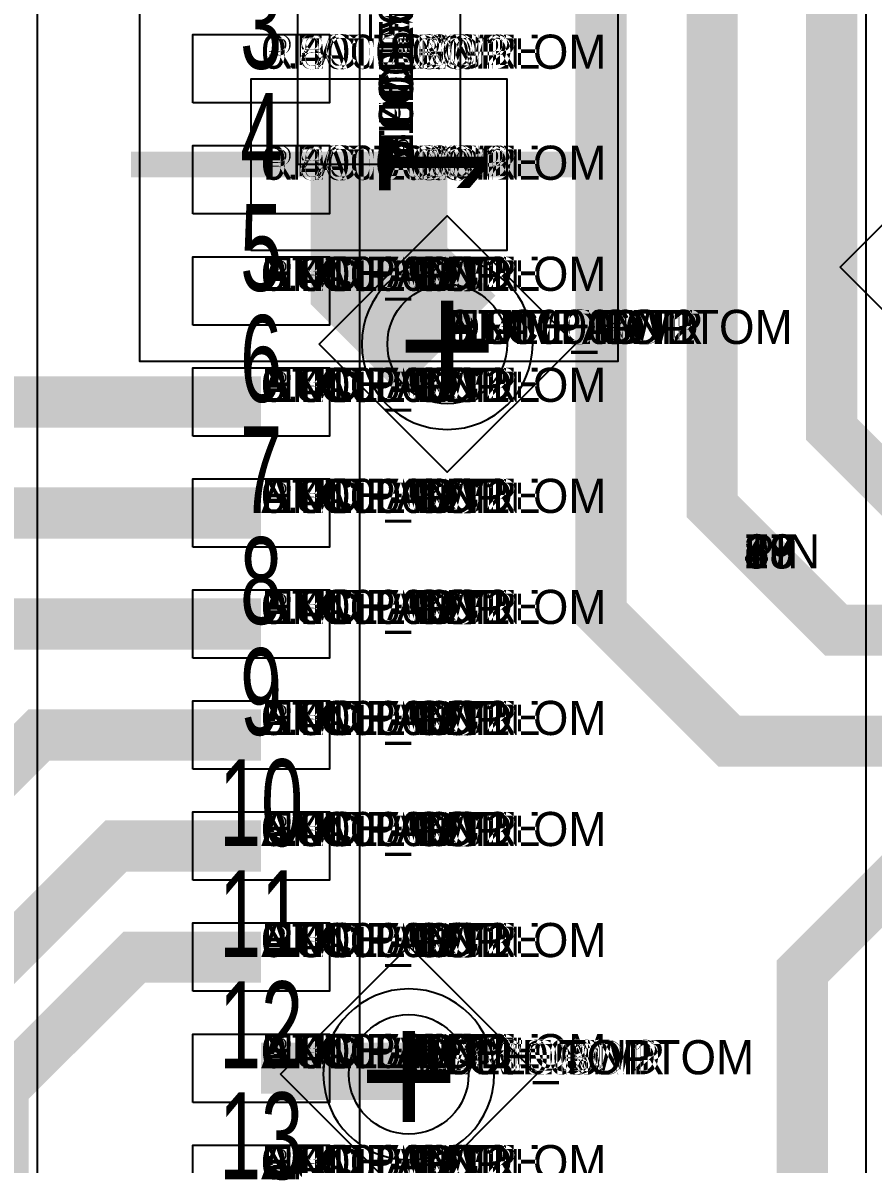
# Model space of a CAD drawing. Extents: x 0 to 323, y 0 to 320.
# Drawn here: x 20.27 to 25.24, y 20.1 to 26.78 of the extents above; entities that cross this region are included whole.
import ezdxf
from ezdxf.enums import TextEntityAlignment as Align

# ---------------------------------------------------------------- set-up
doc = ezdxf.new("R2010")
doc.units = 0
doc.header["$MEASUREMENT"] = 0
doc.layers.get('0').update_dxf_attribs({"linetype": 'CONTINUOUS'})
for name, color, linetype in [('CDN_FIGURES', 7, 'CONTINUOUS'), ('ETCH_BOTTOM', 7, 'CONTINUOUS'), ('ETCH_GND', 3, 'CONTINUOUS'), ('ETCH_INT1', 4, 'CONTINUOUS'), ('ETCH_INT2', 5, 'CONTINUOUS'), ('ETCH_PWR', 6, 'CONTINUOUS'), ('ETCH_TOP', 2, 'CONTINUOUS'), ('MANUFACTURING_NCLEGEND-1-6', 8, 'CONTINUOUS'), ('PACKAGE_GEOMETRY_ASSEMBLY_TOP', 11, 'CONTINUOUS'), ('PACKAGE_GEOMETRY_PIN_NUMBER', 9, 'CONTINUOUS')]:
    doc.layers.add(name, color=color, linetype=linetype)

# ---------------------------------------------------------------- blocks, each defined once
blk = doc.blocks.new('PAD_INFO')
for tag in ['SHAPE_TYPE', 'PAD_HEIGHT', 'PAD_LAYER', 'PAD_TYPE', 'PAD_WIDTH']:
    blk.add_attdef(tag, (0, 0), '', height=0.2)
at = {"flags": 2}
blk.add_attdef('CDN_TYPE', (0, 0), '', height=0.2, dxfattribs=at)
blk = doc.blocks.new('DRILL_INFO')
at = {"flags": 2}
blk.add_attdef('CDN_TYPE', (0, 0), '', height=0.2, dxfattribs=at)
for tag in ['FSHAPE', 'FCHAR', 'DRILL_HEIGHT', 'DIAMETER', 'PLATED', 'DRILL_WIDTH']:
    blk.add_attdef(tag, (0, 0), '', height=0.2)
blk = doc.blocks.new('VIA0700X0300')
at = {"layer": 'ETCH_BOTTOM'}
blk.add_circle((0, 0), 0.35, dxfattribs=at)
at = {"layer": 'ETCH_GND'}
blk.add_circle((0, 0), 0.35, dxfattribs=at)
at = {"layer": 'ETCH_INT1'}
blk.add_circle((0, 0), 0.35, dxfattribs=at)
at = {"layer": 'ETCH_INT2'}
blk.add_circle((0, 0), 0.35, dxfattribs=at)
at = {"layer": 'ETCH_PWR'}
blk.add_circle((0, 0), 0.35, dxfattribs=at)
at = {"layer": 'ETCH_TOP'}
blk.add_circle((0, 0), 0.35, dxfattribs=at)
ref = blk.add_blockref('PAD_INFO', (0, 0))
ref.add_attrib('PAD_LAYER', 'ETCH_TOP', (0, 0), dxfattribs={"height": 0.2})
ref.add_attrib('SHAPE_TYPE', 'NULL', (0, 0), dxfattribs={"height": 0.2})
ref.add_attrib('PAD_TYPE', 'ANTIPAD', (0, 0), dxfattribs={"height": 0.2})
ref.add_attrib('PAD_WIDTH', '0.000000', (0, 0), dxfattribs={"height": 0.2})
ref.add_attrib('PAD_HEIGHT', '0.000000', (0, 0), dxfattribs={"height": 0.2})
ref = blk.add_blockref('PAD_INFO', (0, 0))
ref.add_attrib('PAD_LAYER', 'ETCH_GND', (0, 0), dxfattribs={"height": 0.2})
ref.add_attrib('SHAPE_TYPE', 'NULL', (0, 0), dxfattribs={"height": 0.2})
ref.add_attrib('PAD_TYPE', 'ANTIPAD', (0, 0), dxfattribs={"height": 0.2})
ref.add_attrib('PAD_WIDTH', '0.000000', (0, 0), dxfattribs={"height": 0.2})
ref.add_attrib('PAD_HEIGHT', '0.000000', (0, 0), dxfattribs={"height": 0.2})
ref = blk.add_blockref('PAD_INFO', (0, 0))
ref.add_attrib('PAD_LAYER', 'ETCH_INT1', (0, 0), dxfattribs={"height": 0.2})
ref.add_attrib('SHAPE_TYPE', 'NULL', (0, 0), dxfattribs={"height": 0.2})
ref.add_attrib('PAD_TYPE', 'ANTIPAD', (0, 0), dxfattribs={"height": 0.2})
ref.add_attrib('PAD_WIDTH', '0.000000', (0, 0), dxfattribs={"height": 0.2})
ref.add_attrib('PAD_HEIGHT', '0.000000', (0, 0), dxfattribs={"height": 0.2})
ref = blk.add_blockref('PAD_INFO', (0, 0))
ref.add_attrib('PAD_LAYER', 'ETCH_INT2', (0, 0), dxfattribs={"height": 0.2})
ref.add_attrib('SHAPE_TYPE', 'NULL', (0, 0), dxfattribs={"height": 0.2})
ref.add_attrib('PAD_TYPE', 'ANTIPAD', (0, 0), dxfattribs={"height": 0.2})
ref.add_attrib('PAD_WIDTH', '0.000000', (0, 0), dxfattribs={"height": 0.2})
ref.add_attrib('PAD_HEIGHT', '0.000000', (0, 0), dxfattribs={"height": 0.2})
ref = blk.add_blockref('PAD_INFO', (0, 0))
ref.add_attrib('PAD_LAYER', 'ETCH_PWR', (0, 0), dxfattribs={"height": 0.2})
ref.add_attrib('SHAPE_TYPE', 'NULL', (0, 0), dxfattribs={"height": 0.2})
ref.add_attrib('PAD_TYPE', 'ANTIPAD', (0, 0), dxfattribs={"height": 0.2})
ref.add_attrib('PAD_WIDTH', '0.000000', (0, 0), dxfattribs={"height": 0.2})
ref.add_attrib('PAD_HEIGHT', '0.000000', (0, 0), dxfattribs={"height": 0.2})
ref = blk.add_blockref('PAD_INFO', (0, 0))
ref.add_attrib('PAD_LAYER', 'ETCH_BOTTOM', (0, 0), dxfattribs={"height": 0.2})
ref.add_attrib('SHAPE_TYPE', 'NULL', (0, 0), dxfattribs={"height": 0.2})
ref.add_attrib('PAD_TYPE', 'ANTIPAD', (0, 0), dxfattribs={"height": 0.2})
ref.add_attrib('PAD_WIDTH', '0.000000', (0, 0), dxfattribs={"height": 0.2})
ref.add_attrib('PAD_HEIGHT', '0.000000', (0, 0), dxfattribs={"height": 0.2})
ref = blk.add_blockref('PAD_INFO', (0, 0))
ref.add_attrib('PAD_LAYER', 'ETCH_TOP', (0, 0), dxfattribs={"height": 0.2})
ref.add_attrib('SHAPE_TYPE', 'NULL', (0, 0), dxfattribs={"height": 0.2})
ref.add_attrib('PAD_TYPE', 'THERMAL', (0, 0), dxfattribs={"height": 0.2})
ref.add_attrib('PAD_WIDTH', '0.000000', (0, 0), dxfattribs={"height": 0.2})
ref.add_attrib('PAD_HEIGHT', '0.000000', (0, 0), dxfattribs={"height": 0.2})
ref = blk.add_blockref('PAD_INFO', (0, 0))
ref.add_attrib('PAD_LAYER', 'ETCH_GND', (0, 0), dxfattribs={"height": 0.2})
ref.add_attrib('SHAPE_TYPE', 'NULL', (0, 0), dxfattribs={"height": 0.2})
ref.add_attrib('PAD_TYPE', 'THERMAL', (0, 0), dxfattribs={"height": 0.2})
ref.add_attrib('PAD_WIDTH', '0.000000', (0, 0), dxfattribs={"height": 0.2})
ref.add_attrib('PAD_HEIGHT', '0.000000', (0, 0), dxfattribs={"height": 0.2})
ref = blk.add_blockref('PAD_INFO', (0, 0))
ref.add_attrib('PAD_LAYER', 'ETCH_INT1', (0, 0), dxfattribs={"height": 0.2})
ref.add_attrib('SHAPE_TYPE', 'NULL', (0, 0), dxfattribs={"height": 0.2})
ref.add_attrib('PAD_TYPE', 'THERMAL', (0, 0), dxfattribs={"height": 0.2})
ref.add_attrib('PAD_WIDTH', '0.000000', (0, 0), dxfattribs={"height": 0.2})
ref.add_attrib('PAD_HEIGHT', '0.000000', (0, 0), dxfattribs={"height": 0.2})
ref = blk.add_blockref('PAD_INFO', (0, 0))
ref.add_attrib('PAD_LAYER', 'ETCH_INT2', (0, 0), dxfattribs={"height": 0.2})
ref.add_attrib('SHAPE_TYPE', 'NULL', (0, 0), dxfattribs={"height": 0.2})
ref.add_attrib('PAD_TYPE', 'THERMAL', (0, 0), dxfattribs={"height": 0.2})
ref.add_attrib('PAD_WIDTH', '0.000000', (0, 0), dxfattribs={"height": 0.2})
ref.add_attrib('PAD_HEIGHT', '0.000000', (0, 0), dxfattribs={"height": 0.2})
ref = blk.add_blockref('PAD_INFO', (0, 0))
ref.add_attrib('PAD_LAYER', 'ETCH_PWR', (0, 0), dxfattribs={"height": 0.2})
ref.add_attrib('SHAPE_TYPE', 'NULL', (0, 0), dxfattribs={"height": 0.2})
ref.add_attrib('PAD_TYPE', 'THERMAL', (0, 0), dxfattribs={"height": 0.2})
ref.add_attrib('PAD_WIDTH', '0.000000', (0, 0), dxfattribs={"height": 0.2})
ref.add_attrib('PAD_HEIGHT', '0.000000', (0, 0), dxfattribs={"height": 0.2})
ref = blk.add_blockref('PAD_INFO', (0, 0))
ref.add_attrib('PAD_LAYER', 'ETCH_BOTTOM', (0, 0), dxfattribs={"height": 0.2})
ref.add_attrib('SHAPE_TYPE', 'NULL', (0, 0), dxfattribs={"height": 0.2})
ref.add_attrib('PAD_TYPE', 'THERMAL', (0, 0), dxfattribs={"height": 0.2})
ref.add_attrib('PAD_WIDTH', '0.000000', (0, 0), dxfattribs={"height": 0.2})
ref.add_attrib('PAD_HEIGHT', '0.000000', (0, 0), dxfattribs={"height": 0.2})
ref = blk.add_blockref('PAD_INFO', (0, 0))
ref.add_attrib('PAD_LAYER', 'ETCH_TOP', (0, 0), dxfattribs={"height": 0.2})
ref.add_attrib('SHAPE_TYPE', 'CIRCLE', (0, 0), dxfattribs={"height": 0.2})
ref.add_attrib('PAD_TYPE', 'REGULAR', (0, 0), dxfattribs={"height": 0.2})
ref.add_attrib('PAD_WIDTH', '0.700000', (0, 0), dxfattribs={"height": 0.2})
ref.add_attrib('PAD_HEIGHT', '0.700000', (0, 0), dxfattribs={"height": 0.2})
ref = blk.add_blockref('PAD_INFO', (0, 0))
ref.add_attrib('PAD_LAYER', 'ETCH_GND', (0, 0), dxfattribs={"height": 0.2})
ref.add_attrib('SHAPE_TYPE', 'CIRCLE', (0, 0), dxfattribs={"height": 0.2})
ref.add_attrib('PAD_TYPE', 'REGULAR', (0, 0), dxfattribs={"height": 0.2})
ref.add_attrib('PAD_WIDTH', '0.700000', (0, 0), dxfattribs={"height": 0.2})
ref.add_attrib('PAD_HEIGHT', '0.700000', (0, 0), dxfattribs={"height": 0.2})
ref = blk.add_blockref('PAD_INFO', (0, 0))
ref.add_attrib('PAD_LAYER', 'ETCH_INT1', (0, 0), dxfattribs={"height": 0.2})
ref.add_attrib('SHAPE_TYPE', 'CIRCLE', (0, 0), dxfattribs={"height": 0.2})
ref.add_attrib('PAD_TYPE', 'REGULAR', (0, 0), dxfattribs={"height": 0.2})
ref.add_attrib('PAD_WIDTH', '0.700000', (0, 0), dxfattribs={"height": 0.2})
ref.add_attrib('PAD_HEIGHT', '0.700000', (0, 0), dxfattribs={"height": 0.2})
ref = blk.add_blockref('PAD_INFO', (0, 0))
ref.add_attrib('PAD_LAYER', 'ETCH_INT2', (0, 0), dxfattribs={"height": 0.2})
ref.add_attrib('SHAPE_TYPE', 'CIRCLE', (0, 0), dxfattribs={"height": 0.2})
ref.add_attrib('PAD_TYPE', 'REGULAR', (0, 0), dxfattribs={"height": 0.2})
ref.add_attrib('PAD_WIDTH', '0.700000', (0, 0), dxfattribs={"height": 0.2})
ref.add_attrib('PAD_HEIGHT', '0.700000', (0, 0), dxfattribs={"height": 0.2})
ref = blk.add_blockref('PAD_INFO', (0, 0))
ref.add_attrib('PAD_LAYER', 'ETCH_PWR', (0, 0), dxfattribs={"height": 0.2})
ref.add_attrib('SHAPE_TYPE', 'CIRCLE', (0, 0), dxfattribs={"height": 0.2})
ref.add_attrib('PAD_TYPE', 'REGULAR', (0, 0), dxfattribs={"height": 0.2})
ref.add_attrib('PAD_WIDTH', '0.700000', (0, 0), dxfattribs={"height": 0.2})
ref.add_attrib('PAD_HEIGHT', '0.700000', (0, 0), dxfattribs={"height": 0.2})
ref = blk.add_blockref('PAD_INFO', (0, 0))
ref.add_attrib('PAD_LAYER', 'ETCH_BOTTOM', (0, 0), dxfattribs={"height": 0.2})
ref.add_attrib('SHAPE_TYPE', 'CIRCLE', (0, 0), dxfattribs={"height": 0.2})
ref.add_attrib('PAD_TYPE', 'REGULAR', (0, 0), dxfattribs={"height": 0.2})
ref.add_attrib('PAD_WIDTH', '0.700000', (0, 0), dxfattribs={"height": 0.2})
ref.add_attrib('PAD_HEIGHT', '0.700000', (0, 0), dxfattribs={"height": 0.2})
ref = blk.add_blockref('DRILL_INFO', (0, 0))
ref.add_attrib('DIAMETER', '0.300000', (0, 0), dxfattribs={"height": 0.2})
ref.add_attrib('PLATED', 'PLATED', (0, 0), dxfattribs={"height": 0.2})
ref.add_attrib('FSHAPE', 'DIAMOND', (0, 0), dxfattribs={"height": 0.2})
ref.add_attrib('FCHAR', '+', (0, 0), dxfattribs={"height": 0.2})
ref.add_attrib('DRILL_WIDTH', '1.500000', (0, 0), dxfattribs={"height": 0.2})
ref.add_attrib('DRILL_HEIGHT', '1.500000', (0, 0), dxfattribs={"height": 0.2})
for tag in ['CDN_TYPE', 'PIN']:
    blk.add_attdef(tag, (0, 0), '', height=0.2)
at = {"flags": 2}
for tag in ['PSTKNAME', 'BBV']:
    blk.add_attdef(tag, (0, 0), '', height=0.2, dxfattribs=at)
blk = doc.blocks.new('FIGURE_DIAMOND')
at = {"layer": 'CDN_FIGURES'}
blk.add_lwpolyline([(-0.5, 0), (0, 0.5), (0.5, 0), (0, -0.5)], close=True, dxfattribs=at)
blk = doc.blocks.new('RC0800X0400TS')
at = {"layer": 'ETCH_TOP'}
blk.add_lwpolyline([(-0.4, -0.2), (-0.4, 0.2), (0.4, 0.2), (0.4, -0.2)], close=True, dxfattribs=at)
ref = blk.add_blockref('PAD_INFO', (0, 0))
ref.add_attrib('PAD_LAYER', 'ETCH_TOP', (0, 0), dxfattribs={"height": 0.2})
ref.add_attrib('SHAPE_TYPE', 'NULL', (0, 0), dxfattribs={"height": 0.2})
ref.add_attrib('PAD_TYPE', 'ANTIPAD', (0, 0), dxfattribs={"height": 0.2})
ref.add_attrib('PAD_WIDTH', '0.000000', (0, 0), dxfattribs={"height": 0.2})
ref.add_attrib('PAD_HEIGHT', '0.000000', (0, 0), dxfattribs={"height": 0.2})
ref = blk.add_blockref('PAD_INFO', (0, 0))
ref.add_attrib('PAD_LAYER', 'ETCH_GND', (0, 0), dxfattribs={"height": 0.2})
ref.add_attrib('SHAPE_TYPE', 'NULL', (0, 0), dxfattribs={"height": 0.2})
ref.add_attrib('PAD_TYPE', 'ANTIPAD', (0, 0), dxfattribs={"height": 0.2})
ref.add_attrib('PAD_WIDTH', '0.000000', (0, 0), dxfattribs={"height": 0.2})
ref.add_attrib('PAD_HEIGHT', '0.000000', (0, 0), dxfattribs={"height": 0.2})
ref = blk.add_blockref('PAD_INFO', (0, 0))
ref.add_attrib('PAD_LAYER', 'ETCH_INT1', (0, 0), dxfattribs={"height": 0.2})
ref.add_attrib('SHAPE_TYPE', 'NULL', (0, 0), dxfattribs={"height": 0.2})
ref.add_attrib('PAD_TYPE', 'ANTIPAD', (0, 0), dxfattribs={"height": 0.2})
ref.add_attrib('PAD_WIDTH', '0.000000', (0, 0), dxfattribs={"height": 0.2})
ref.add_attrib('PAD_HEIGHT', '0.000000', (0, 0), dxfattribs={"height": 0.2})
ref = blk.add_blockref('PAD_INFO', (0, 0))
ref.add_attrib('PAD_LAYER', 'ETCH_INT2', (0, 0), dxfattribs={"height": 0.2})
ref.add_attrib('SHAPE_TYPE', 'NULL', (0, 0), dxfattribs={"height": 0.2})
ref.add_attrib('PAD_TYPE', 'ANTIPAD', (0, 0), dxfattribs={"height": 0.2})
ref.add_attrib('PAD_WIDTH', '0.000000', (0, 0), dxfattribs={"height": 0.2})
ref.add_attrib('PAD_HEIGHT', '0.000000', (0, 0), dxfattribs={"height": 0.2})
ref = blk.add_blockref('PAD_INFO', (0, 0))
ref.add_attrib('PAD_LAYER', 'ETCH_PWR', (0, 0), dxfattribs={"height": 0.2})
ref.add_attrib('SHAPE_TYPE', 'NULL', (0, 0), dxfattribs={"height": 0.2})
ref.add_attrib('PAD_TYPE', 'ANTIPAD', (0, 0), dxfattribs={"height": 0.2})
ref.add_attrib('PAD_WIDTH', '0.000000', (0, 0), dxfattribs={"height": 0.2})
ref.add_attrib('PAD_HEIGHT', '0.000000', (0, 0), dxfattribs={"height": 0.2})
ref = blk.add_blockref('PAD_INFO', (0, 0))
ref.add_attrib('PAD_LAYER', 'ETCH_BOTTOM', (0, 0), dxfattribs={"height": 0.2})
ref.add_attrib('SHAPE_TYPE', 'NULL', (0, 0), dxfattribs={"height": 0.2})
ref.add_attrib('PAD_TYPE', 'ANTIPAD', (0, 0), dxfattribs={"height": 0.2})
ref.add_attrib('PAD_WIDTH', '0.000000', (0, 0), dxfattribs={"height": 0.2})
ref.add_attrib('PAD_HEIGHT', '0.000000', (0, 0), dxfattribs={"height": 0.2})
ref = blk.add_blockref('PAD_INFO', (0, 0))
ref.add_attrib('PAD_LAYER', 'ETCH_TOP', (0, 0), dxfattribs={"height": 0.2})
ref.add_attrib('SHAPE_TYPE', 'NULL', (0, 0), dxfattribs={"height": 0.2})
ref.add_attrib('PAD_TYPE', 'THERMAL', (0, 0), dxfattribs={"height": 0.2})
ref.add_attrib('PAD_WIDTH', '0.000000', (0, 0), dxfattribs={"height": 0.2})
ref.add_attrib('PAD_HEIGHT', '0.000000', (0, 0), dxfattribs={"height": 0.2})
ref = blk.add_blockref('PAD_INFO', (0, 0))
ref.add_attrib('PAD_LAYER', 'ETCH_GND', (0, 0), dxfattribs={"height": 0.2})
ref.add_attrib('SHAPE_TYPE', 'NULL', (0, 0), dxfattribs={"height": 0.2})
ref.add_attrib('PAD_TYPE', 'THERMAL', (0, 0), dxfattribs={"height": 0.2})
ref.add_attrib('PAD_WIDTH', '0.000000', (0, 0), dxfattribs={"height": 0.2})
ref.add_attrib('PAD_HEIGHT', '0.000000', (0, 0), dxfattribs={"height": 0.2})
ref = blk.add_blockref('PAD_INFO', (0, 0))
ref.add_attrib('PAD_LAYER', 'ETCH_INT1', (0, 0), dxfattribs={"height": 0.2})
ref.add_attrib('SHAPE_TYPE', 'NULL', (0, 0), dxfattribs={"height": 0.2})
ref.add_attrib('PAD_TYPE', 'THERMAL', (0, 0), dxfattribs={"height": 0.2})
ref.add_attrib('PAD_WIDTH', '0.000000', (0, 0), dxfattribs={"height": 0.2})
ref.add_attrib('PAD_HEIGHT', '0.000000', (0, 0), dxfattribs={"height": 0.2})
ref = blk.add_blockref('PAD_INFO', (0, 0))
ref.add_attrib('PAD_LAYER', 'ETCH_INT2', (0, 0), dxfattribs={"height": 0.2})
ref.add_attrib('SHAPE_TYPE', 'NULL', (0, 0), dxfattribs={"height": 0.2})
ref.add_attrib('PAD_TYPE', 'THERMAL', (0, 0), dxfattribs={"height": 0.2})
ref.add_attrib('PAD_WIDTH', '0.000000', (0, 0), dxfattribs={"height": 0.2})
ref.add_attrib('PAD_HEIGHT', '0.000000', (0, 0), dxfattribs={"height": 0.2})
ref = blk.add_blockref('PAD_INFO', (0, 0))
ref.add_attrib('PAD_LAYER', 'ETCH_PWR', (0, 0), dxfattribs={"height": 0.2})
ref.add_attrib('SHAPE_TYPE', 'NULL', (0, 0), dxfattribs={"height": 0.2})
ref.add_attrib('PAD_TYPE', 'THERMAL', (0, 0), dxfattribs={"height": 0.2})
ref.add_attrib('PAD_WIDTH', '0.000000', (0, 0), dxfattribs={"height": 0.2})
ref.add_attrib('PAD_HEIGHT', '0.000000', (0, 0), dxfattribs={"height": 0.2})
ref = blk.add_blockref('PAD_INFO', (0, 0))
ref.add_attrib('PAD_LAYER', 'ETCH_BOTTOM', (0, 0), dxfattribs={"height": 0.2})
ref.add_attrib('SHAPE_TYPE', 'NULL', (0, 0), dxfattribs={"height": 0.2})
ref.add_attrib('PAD_TYPE', 'THERMAL', (0, 0), dxfattribs={"height": 0.2})
ref.add_attrib('PAD_WIDTH', '0.000000', (0, 0), dxfattribs={"height": 0.2})
ref.add_attrib('PAD_HEIGHT', '0.000000', (0, 0), dxfattribs={"height": 0.2})
ref = blk.add_blockref('PAD_INFO', (0, 0))
ref.add_attrib('PAD_LAYER', 'ETCH_TOP', (0, 0), dxfattribs={"height": 0.2})
ref.add_attrib('SHAPE_TYPE', 'RECTANGLE', (0, 0), dxfattribs={"height": 0.2})
ref.add_attrib('PAD_TYPE', 'REGULAR', (0, 0), dxfattribs={"height": 0.2})
ref.add_attrib('PAD_WIDTH', '0.800000', (0, 0), dxfattribs={"height": 0.2})
ref.add_attrib('PAD_HEIGHT', '0.400000', (0, 0), dxfattribs={"height": 0.2})
ref = blk.add_blockref('PAD_INFO', (0, 0))
ref.add_attrib('PAD_LAYER', 'ETCH_GND', (0, 0), dxfattribs={"height": 0.2})
ref.add_attrib('SHAPE_TYPE', 'NULL', (0, 0), dxfattribs={"height": 0.2})
ref.add_attrib('PAD_TYPE', 'REGULAR', (0, 0), dxfattribs={"height": 0.2})
ref.add_attrib('PAD_WIDTH', '0.000000', (0, 0), dxfattribs={"height": 0.2})
ref.add_attrib('PAD_HEIGHT', '0.000000', (0, 0), dxfattribs={"height": 0.2})
ref = blk.add_blockref('PAD_INFO', (0, 0))
ref.add_attrib('PAD_LAYER', 'ETCH_INT1', (0, 0), dxfattribs={"height": 0.2})
ref.add_attrib('SHAPE_TYPE', 'NULL', (0, 0), dxfattribs={"height": 0.2})
ref.add_attrib('PAD_TYPE', 'REGULAR', (0, 0), dxfattribs={"height": 0.2})
ref.add_attrib('PAD_WIDTH', '0.000000', (0, 0), dxfattribs={"height": 0.2})
ref.add_attrib('PAD_HEIGHT', '0.000000', (0, 0), dxfattribs={"height": 0.2})
ref = blk.add_blockref('PAD_INFO', (0, 0))
ref.add_attrib('PAD_LAYER', 'ETCH_INT2', (0, 0), dxfattribs={"height": 0.2})
ref.add_attrib('SHAPE_TYPE', 'NULL', (0, 0), dxfattribs={"height": 0.2})
ref.add_attrib('PAD_TYPE', 'REGULAR', (0, 0), dxfattribs={"height": 0.2})
ref.add_attrib('PAD_WIDTH', '0.000000', (0, 0), dxfattribs={"height": 0.2})
ref.add_attrib('PAD_HEIGHT', '0.000000', (0, 0), dxfattribs={"height": 0.2})
ref = blk.add_blockref('PAD_INFO', (0, 0))
ref.add_attrib('PAD_LAYER', 'ETCH_PWR', (0, 0), dxfattribs={"height": 0.2})
ref.add_attrib('SHAPE_TYPE', 'NULL', (0, 0), dxfattribs={"height": 0.2})
ref.add_attrib('PAD_TYPE', 'REGULAR', (0, 0), dxfattribs={"height": 0.2})
ref.add_attrib('PAD_WIDTH', '0.000000', (0, 0), dxfattribs={"height": 0.2})
ref.add_attrib('PAD_HEIGHT', '0.000000', (0, 0), dxfattribs={"height": 0.2})
ref = blk.add_blockref('PAD_INFO', (0, 0))
ref.add_attrib('PAD_LAYER', 'ETCH_BOTTOM', (0, 0), dxfattribs={"height": 0.2})
ref.add_attrib('SHAPE_TYPE', 'NULL', (0, 0), dxfattribs={"height": 0.2})
ref.add_attrib('PAD_TYPE', 'REGULAR', (0, 0), dxfattribs={"height": 0.2})
ref.add_attrib('PAD_WIDTH', '0.000000', (0, 0), dxfattribs={"height": 0.2})
ref.add_attrib('PAD_HEIGHT', '0.000000', (0, 0), dxfattribs={"height": 0.2})
ref = blk.add_blockref('DRILL_INFO', (0, 0))
ref.add_attrib('DIAMETER', '0.000000', (0, 0), dxfattribs={"height": 0.2})
ref.add_attrib('PLATED', 'PLATED', (0, 0), dxfattribs={"height": 0.2})
ref.add_attrib('FSHAPE', 'NULL', (0, 0), dxfattribs={"height": 0.2})
ref.add_attrib('DRILL_WIDTH', '0.000000', (0, 0), dxfattribs={"height": 0.2})
ref.add_attrib('DRILL_HEIGHT', '0.000000', (0, 0), dxfattribs={"height": 0.2})
for tag in ['CDN_TYPE', 'PIN']:
    blk.add_attdef(tag, (0, 0), '', height=0.2)
at = {"flags": 2}
for tag in ['PSTKNAME', 'BBV']:
    blk.add_attdef(tag, (0, 0), '', height=0.2, dxfattribs=at)
blk = doc.blocks.new('TSSOP28_2')
at = {"layer": 'PACKAGE_GEOMETRY_ASSEMBLY_TOP'}
blk.add_lwpolyline([(-2.25, -4.9), (2.25, -4.9), (2.25, 4.9), (-2.25, 4.9)], close=True, dxfattribs=at)
at = {"layer": 'ETCH_TOP'}
ref = blk.add_blockref('RC0800X0400TS', (-2.825, 4.225), dxfattribs=at)
ref.add_attrib('CDN_TYPE', 'PIN', (0, 0), dxfattribs={"height": 0.2})
ref.add_attrib('PIN', '1', (0, 0), dxfattribs={"height": 0.2})
ref = blk.add_blockref('RC0800X0400TS', (2.825, 4.225), dxfattribs=at)
ref.add_attrib('CDN_TYPE', 'PIN', (0, 0), dxfattribs={"height": 0.2})
ref.add_attrib('PIN', '28', (0, 0), dxfattribs={"height": 0.2})
ref = blk.add_blockref('RC0800X0400TS', (-2.825, 3.575), dxfattribs=at)
ref.add_attrib('CDN_TYPE', 'PIN', (0, 0), dxfattribs={"height": 0.2})
ref.add_attrib('PIN', '2', (0, 0), dxfattribs={"height": 0.2})
ref = blk.add_blockref('RC0800X0400TS', (2.825, 3.575), dxfattribs=at)
ref.add_attrib('CDN_TYPE', 'PIN', (0, 0), dxfattribs={"height": 0.2})
ref.add_attrib('PIN', '27', (0, 0), dxfattribs={"height": 0.2})
ref = blk.add_blockref('RC0800X0400TS', (-2.825, 2.925), dxfattribs=at)
ref.add_attrib('CDN_TYPE', 'PIN', (0, 0), dxfattribs={"height": 0.2})
ref.add_attrib('PIN', '3', (0, 0), dxfattribs={"height": 0.2})
ref = blk.add_blockref('RC0800X0400TS', (2.825, 2.925), dxfattribs=at)
ref.add_attrib('CDN_TYPE', 'PIN', (0, 0), dxfattribs={"height": 0.2})
ref.add_attrib('PIN', '26', (0, 0), dxfattribs={"height": 0.2})
ref = blk.add_blockref('RC0800X0400TS', (-2.825, 2.275), dxfattribs=at)
ref.add_attrib('CDN_TYPE', 'PIN', (0, 0), dxfattribs={"height": 0.2})
ref.add_attrib('PIN', '4', (0, 0), dxfattribs={"height": 0.2})
ref = blk.add_blockref('RC0800X0400TS', (2.825, 2.275), dxfattribs=at)
ref.add_attrib('CDN_TYPE', 'PIN', (0, 0), dxfattribs={"height": 0.2})
ref.add_attrib('PIN', '25', (0, 0), dxfattribs={"height": 0.2})
ref = blk.add_blockref('RC0800X0400TS', (-2.825, 1.625), dxfattribs=at)
ref.add_attrib('CDN_TYPE', 'PIN', (0, 0), dxfattribs={"height": 0.2})
ref.add_attrib('PIN', '5', (0, 0), dxfattribs={"height": 0.2})
ref = blk.add_blockref('RC0800X0400TS', (2.825, 1.625), dxfattribs=at)
ref.add_attrib('CDN_TYPE', 'PIN', (0, 0), dxfattribs={"height": 0.2})
ref.add_attrib('PIN', '24', (0, 0), dxfattribs={"height": 0.2})
ref = blk.add_blockref('RC0800X0400TS', (-2.825, 0.975), dxfattribs=at)
ref.add_attrib('CDN_TYPE', 'PIN', (0, 0), dxfattribs={"height": 0.2})
ref.add_attrib('PIN', '6', (0, 0), dxfattribs={"height": 0.2})
ref = blk.add_blockref('RC0800X0400TS', (2.825, 0.975), dxfattribs=at)
ref.add_attrib('CDN_TYPE', 'PIN', (0, 0), dxfattribs={"height": 0.2})
ref.add_attrib('PIN', '23', (0, 0), dxfattribs={"height": 0.2})
ref = blk.add_blockref('RC0800X0400TS', (-2.825, 0.325), dxfattribs=at)
ref.add_attrib('CDN_TYPE', 'PIN', (0, 0), dxfattribs={"height": 0.2})
ref.add_attrib('PIN', '7', (0, 0), dxfattribs={"height": 0.2})
ref = blk.add_blockref('RC0800X0400TS', (2.825, 0.325), dxfattribs=at)
ref.add_attrib('CDN_TYPE', 'PIN', (0, 0), dxfattribs={"height": 0.2})
ref.add_attrib('PIN', '22', (0, 0), dxfattribs={"height": 0.2})
ref = blk.add_blockref('RC0800X0400TS', (-2.825, -3.575), dxfattribs=at)
ref.add_attrib('CDN_TYPE', 'PIN', (0, 0), dxfattribs={"height": 0.2})
ref.add_attrib('PIN', '13', (0, 0), dxfattribs={"height": 0.2})
ref = blk.add_blockref('RC0800X0400TS', (-2.825, -2.925), dxfattribs=at)
ref.add_attrib('CDN_TYPE', 'PIN', (0, 0), dxfattribs={"height": 0.2})
ref.add_attrib('PIN', '12', (0, 0), dxfattribs={"height": 0.2})
ref = blk.add_blockref('RC0800X0400TS', (-2.825, -1.625), dxfattribs=at)
ref.add_attrib('CDN_TYPE', 'PIN', (0, 0), dxfattribs={"height": 0.2})
ref.add_attrib('PIN', '10', (0, 0), dxfattribs={"height": 0.2})
ref = blk.add_blockref('RC0800X0400TS', (-2.825, -0.975), dxfattribs=at)
ref.add_attrib('CDN_TYPE', 'PIN', (0, 0), dxfattribs={"height": 0.2})
ref.add_attrib('PIN', '9', (0, 0), dxfattribs={"height": 0.2})
ref = blk.add_blockref('RC0800X0400TS', (-2.825, -0.325), dxfattribs=at)
ref.add_attrib('CDN_TYPE', 'PIN', (0, 0), dxfattribs={"height": 0.2})
ref.add_attrib('PIN', '8', (0, 0), dxfattribs={"height": 0.2})
ref = blk.add_blockref('RC0800X0400TS', (2.825, -0.325), dxfattribs=at)
ref.add_attrib('CDN_TYPE', 'PIN', (0, 0), dxfattribs={"height": 0.2})
ref.add_attrib('PIN', '21', (0, 0), dxfattribs={"height": 0.2})
ref = blk.add_blockref('RC0800X0400TS', (2.825, -0.975), dxfattribs=at)
ref.add_attrib('CDN_TYPE', 'PIN', (0, 0), dxfattribs={"height": 0.2})
ref.add_attrib('PIN', '20', (0, 0), dxfattribs={"height": 0.2})
ref = blk.add_blockref('RC0800X0400TS', (2.825, -1.625), dxfattribs=at)
ref.add_attrib('CDN_TYPE', 'PIN', (0, 0), dxfattribs={"height": 0.2})
ref.add_attrib('PIN', '19', (0, 0), dxfattribs={"height": 0.2})
ref = blk.add_blockref('RC0800X0400TS', (2.825, -2.275), dxfattribs=at)
ref.add_attrib('CDN_TYPE', 'PIN', (0, 0), dxfattribs={"height": 0.2})
ref.add_attrib('PIN', '18', (0, 0), dxfattribs={"height": 0.2})
ref = blk.add_blockref('RC0800X0400TS', (2.825, -3.575), dxfattribs=at)
ref.add_attrib('CDN_TYPE', 'PIN', (0, 0), dxfattribs={"height": 0.2})
ref.add_attrib('PIN', '16', (0, 0), dxfattribs={"height": 0.2})
ref = blk.add_blockref('RC0800X0400TS', (-2.825, -4.225), dxfattribs=at)
ref.add_attrib('CDN_TYPE', 'PIN', (0, 0), dxfattribs={"height": 0.2})
ref.add_attrib('PIN', '14', (0, 0), dxfattribs={"height": 0.2})
ref = blk.add_blockref('RC0800X0400TS', (-2.825, -2.275), dxfattribs=at)
ref.add_attrib('CDN_TYPE', 'PIN', (0, 0), dxfattribs={"height": 0.2})
ref.add_attrib('PIN', '11', (0, 0), dxfattribs={"height": 0.2})
ref = blk.add_blockref('RC0800X0400TS', (2.825, -2.925), dxfattribs=at)
ref.add_attrib('CDN_TYPE', 'PIN', (0, 0), dxfattribs={"height": 0.2})
ref.add_attrib('PIN', '17', (0, 0), dxfattribs={"height": 0.2})
ref = blk.add_blockref('RC0800X0400TS', (2.825, -4.225), dxfattribs=at)
ref.add_attrib('CDN_TYPE', 'PIN', (0, 0), dxfattribs={"height": 0.2})
ref.add_attrib('PIN', '15', (0, 0), dxfattribs={"height": 0.2})
at = {"flags": 2}
for tag in ['SYMBOL_TYPE', 'CDN_TYPE', 'REFDES']:
    blk.add_attdef(tag, (0, 0), '', height=0.2, dxfattribs=at)
blk = doc.blocks.new('RC1000X1500TS')
at = {"layer": 'ETCH_TOP'}
blk.add_lwpolyline([(-0.5, -0.75), (-0.5, 0.75), (0.5, 0.75), (0.5, -0.75)], close=True, dxfattribs=at)
ref = blk.add_blockref('PAD_INFO', (0, 0))
ref.add_attrib('PAD_LAYER', 'ETCH_TOP', (0, 0), dxfattribs={"height": 0.2})
ref.add_attrib('SHAPE_TYPE', 'NULL', (0, 0), dxfattribs={"height": 0.2})
ref.add_attrib('PAD_TYPE', 'ANTIPAD', (0, 0), dxfattribs={"height": 0.2})
ref.add_attrib('PAD_WIDTH', '0.000000', (0, 0), dxfattribs={"height": 0.2})
ref.add_attrib('PAD_HEIGHT', '0.000000', (0, 0), dxfattribs={"height": 0.2})
ref = blk.add_blockref('PAD_INFO', (0, 0))
ref.add_attrib('PAD_LAYER', 'ETCH_GND', (0, 0), dxfattribs={"height": 0.2})
ref.add_attrib('SHAPE_TYPE', 'NULL', (0, 0), dxfattribs={"height": 0.2})
ref.add_attrib('PAD_TYPE', 'ANTIPAD', (0, 0), dxfattribs={"height": 0.2})
ref.add_attrib('PAD_WIDTH', '0.000000', (0, 0), dxfattribs={"height": 0.2})
ref.add_attrib('PAD_HEIGHT', '0.000000', (0, 0), dxfattribs={"height": 0.2})
ref = blk.add_blockref('PAD_INFO', (0, 0))
ref.add_attrib('PAD_LAYER', 'ETCH_INT1', (0, 0), dxfattribs={"height": 0.2})
ref.add_attrib('SHAPE_TYPE', 'NULL', (0, 0), dxfattribs={"height": 0.2})
ref.add_attrib('PAD_TYPE', 'ANTIPAD', (0, 0), dxfattribs={"height": 0.2})
ref.add_attrib('PAD_WIDTH', '0.000000', (0, 0), dxfattribs={"height": 0.2})
ref.add_attrib('PAD_HEIGHT', '0.000000', (0, 0), dxfattribs={"height": 0.2})
ref = blk.add_blockref('PAD_INFO', (0, 0))
ref.add_attrib('PAD_LAYER', 'ETCH_INT2', (0, 0), dxfattribs={"height": 0.2})
ref.add_attrib('SHAPE_TYPE', 'NULL', (0, 0), dxfattribs={"height": 0.2})
ref.add_attrib('PAD_TYPE', 'ANTIPAD', (0, 0), dxfattribs={"height": 0.2})
ref.add_attrib('PAD_WIDTH', '0.000000', (0, 0), dxfattribs={"height": 0.2})
ref.add_attrib('PAD_HEIGHT', '0.000000', (0, 0), dxfattribs={"height": 0.2})
ref = blk.add_blockref('PAD_INFO', (0, 0))
ref.add_attrib('PAD_LAYER', 'ETCH_PWR', (0, 0), dxfattribs={"height": 0.2})
ref.add_attrib('SHAPE_TYPE', 'NULL', (0, 0), dxfattribs={"height": 0.2})
ref.add_attrib('PAD_TYPE', 'ANTIPAD', (0, 0), dxfattribs={"height": 0.2})
ref.add_attrib('PAD_WIDTH', '0.000000', (0, 0), dxfattribs={"height": 0.2})
ref.add_attrib('PAD_HEIGHT', '0.000000', (0, 0), dxfattribs={"height": 0.2})
ref = blk.add_blockref('PAD_INFO', (0, 0))
ref.add_attrib('PAD_LAYER', 'ETCH_BOTTOM', (0, 0), dxfattribs={"height": 0.2})
ref.add_attrib('SHAPE_TYPE', 'NULL', (0, 0), dxfattribs={"height": 0.2})
ref.add_attrib('PAD_TYPE', 'ANTIPAD', (0, 0), dxfattribs={"height": 0.2})
ref.add_attrib('PAD_WIDTH', '0.000000', (0, 0), dxfattribs={"height": 0.2})
ref.add_attrib('PAD_HEIGHT', '0.000000', (0, 0), dxfattribs={"height": 0.2})
ref = blk.add_blockref('PAD_INFO', (0, 0))
ref.add_attrib('PAD_LAYER', 'ETCH_TOP', (0, 0), dxfattribs={"height": 0.2})
ref.add_attrib('SHAPE_TYPE', 'NULL', (0, 0), dxfattribs={"height": 0.2})
ref.add_attrib('PAD_TYPE', 'THERMAL', (0, 0), dxfattribs={"height": 0.2})
ref.add_attrib('PAD_WIDTH', '0.000000', (0, 0), dxfattribs={"height": 0.2})
ref.add_attrib('PAD_HEIGHT', '0.000000', (0, 0), dxfattribs={"height": 0.2})
ref = blk.add_blockref('PAD_INFO', (0, 0))
ref.add_attrib('PAD_LAYER', 'ETCH_GND', (0, 0), dxfattribs={"height": 0.2})
ref.add_attrib('SHAPE_TYPE', 'NULL', (0, 0), dxfattribs={"height": 0.2})
ref.add_attrib('PAD_TYPE', 'THERMAL', (0, 0), dxfattribs={"height": 0.2})
ref.add_attrib('PAD_WIDTH', '0.000000', (0, 0), dxfattribs={"height": 0.2})
ref.add_attrib('PAD_HEIGHT', '0.000000', (0, 0), dxfattribs={"height": 0.2})
ref = blk.add_blockref('PAD_INFO', (0, 0))
ref.add_attrib('PAD_LAYER', 'ETCH_INT1', (0, 0), dxfattribs={"height": 0.2})
ref.add_attrib('SHAPE_TYPE', 'NULL', (0, 0), dxfattribs={"height": 0.2})
ref.add_attrib('PAD_TYPE', 'THERMAL', (0, 0), dxfattribs={"height": 0.2})
ref.add_attrib('PAD_WIDTH', '0.000000', (0, 0), dxfattribs={"height": 0.2})
ref.add_attrib('PAD_HEIGHT', '0.000000', (0, 0), dxfattribs={"height": 0.2})
ref = blk.add_blockref('PAD_INFO', (0, 0))
ref.add_attrib('PAD_LAYER', 'ETCH_INT2', (0, 0), dxfattribs={"height": 0.2})
ref.add_attrib('SHAPE_TYPE', 'NULL', (0, 0), dxfattribs={"height": 0.2})
ref.add_attrib('PAD_TYPE', 'THERMAL', (0, 0), dxfattribs={"height": 0.2})
ref.add_attrib('PAD_WIDTH', '0.000000', (0, 0), dxfattribs={"height": 0.2})
ref.add_attrib('PAD_HEIGHT', '0.000000', (0, 0), dxfattribs={"height": 0.2})
ref = blk.add_blockref('PAD_INFO', (0, 0))
ref.add_attrib('PAD_LAYER', 'ETCH_PWR', (0, 0), dxfattribs={"height": 0.2})
ref.add_attrib('SHAPE_TYPE', 'NULL', (0, 0), dxfattribs={"height": 0.2})
ref.add_attrib('PAD_TYPE', 'THERMAL', (0, 0), dxfattribs={"height": 0.2})
ref.add_attrib('PAD_WIDTH', '0.000000', (0, 0), dxfattribs={"height": 0.2})
ref.add_attrib('PAD_HEIGHT', '0.000000', (0, 0), dxfattribs={"height": 0.2})
ref = blk.add_blockref('PAD_INFO', (0, 0))
ref.add_attrib('PAD_LAYER', 'ETCH_BOTTOM', (0, 0), dxfattribs={"height": 0.2})
ref.add_attrib('SHAPE_TYPE', 'NULL', (0, 0), dxfattribs={"height": 0.2})
ref.add_attrib('PAD_TYPE', 'THERMAL', (0, 0), dxfattribs={"height": 0.2})
ref.add_attrib('PAD_WIDTH', '0.000000', (0, 0), dxfattribs={"height": 0.2})
ref.add_attrib('PAD_HEIGHT', '0.000000', (0, 0), dxfattribs={"height": 0.2})
ref = blk.add_blockref('PAD_INFO', (0, 0))
ref.add_attrib('PAD_LAYER', 'ETCH_GND', (0, 0), dxfattribs={"height": 0.2})
ref.add_attrib('SHAPE_TYPE', 'NULL', (0, 0), dxfattribs={"height": 0.2})
ref.add_attrib('PAD_TYPE', 'REGULAR', (0, 0), dxfattribs={"height": 0.2})
ref.add_attrib('PAD_WIDTH', '0.000000', (0, 0), dxfattribs={"height": 0.2})
ref.add_attrib('PAD_HEIGHT', '0.000000', (0, 0), dxfattribs={"height": 0.2})
ref = blk.add_blockref('PAD_INFO', (0, 0))
ref.add_attrib('PAD_LAYER', 'ETCH_INT1', (0, 0), dxfattribs={"height": 0.2})
ref.add_attrib('SHAPE_TYPE', 'NULL', (0, 0), dxfattribs={"height": 0.2})
ref.add_attrib('PAD_TYPE', 'REGULAR', (0, 0), dxfattribs={"height": 0.2})
ref.add_attrib('PAD_WIDTH', '0.000000', (0, 0), dxfattribs={"height": 0.2})
ref.add_attrib('PAD_HEIGHT', '0.000000', (0, 0), dxfattribs={"height": 0.2})
ref = blk.add_blockref('PAD_INFO', (0, 0))
ref.add_attrib('PAD_LAYER', 'ETCH_INT2', (0, 0), dxfattribs={"height": 0.2})
ref.add_attrib('SHAPE_TYPE', 'NULL', (0, 0), dxfattribs={"height": 0.2})
ref.add_attrib('PAD_TYPE', 'REGULAR', (0, 0), dxfattribs={"height": 0.2})
ref.add_attrib('PAD_WIDTH', '0.000000', (0, 0), dxfattribs={"height": 0.2})
ref.add_attrib('PAD_HEIGHT', '0.000000', (0, 0), dxfattribs={"height": 0.2})
ref = blk.add_blockref('PAD_INFO', (0, 0))
ref.add_attrib('PAD_LAYER', 'ETCH_PWR', (0, 0), dxfattribs={"height": 0.2})
ref.add_attrib('SHAPE_TYPE', 'NULL', (0, 0), dxfattribs={"height": 0.2})
ref.add_attrib('PAD_TYPE', 'REGULAR', (0, 0), dxfattribs={"height": 0.2})
ref.add_attrib('PAD_WIDTH', '0.000000', (0, 0), dxfattribs={"height": 0.2})
ref.add_attrib('PAD_HEIGHT', '0.000000', (0, 0), dxfattribs={"height": 0.2})
ref = blk.add_blockref('PAD_INFO', (0, 0))
ref.add_attrib('PAD_LAYER', 'ETCH_BOTTOM', (0, 0), dxfattribs={"height": 0.2})
ref.add_attrib('SHAPE_TYPE', 'NULL', (0, 0), dxfattribs={"height": 0.2})
ref.add_attrib('PAD_TYPE', 'REGULAR', (0, 0), dxfattribs={"height": 0.2})
ref.add_attrib('PAD_WIDTH', '0.000000', (0, 0), dxfattribs={"height": 0.2})
ref.add_attrib('PAD_HEIGHT', '0.000000', (0, 0), dxfattribs={"height": 0.2})
ref = blk.add_blockref('DRILL_INFO', (0, 0))
ref.add_attrib('DIAMETER', '0.000000', (0, 0), dxfattribs={"height": 0.2})
ref.add_attrib('PLATED', 'PLATED', (0, 0), dxfattribs={"height": 0.2})
ref.add_attrib('FSHAPE', 'NULL', (0, 0), dxfattribs={"height": 0.2})
ref.add_attrib('DRILL_WIDTH', '0.000000', (0, 0), dxfattribs={"height": 0.2})
ref.add_attrib('DRILL_HEIGHT', '0.000000', (0, 0), dxfattribs={"height": 0.2})
ref = blk.add_blockref('PAD_INFO', (0, 0))
ref.add_attrib('PAD_LAYER', 'ETCH_TOP', (0, 0), dxfattribs={"height": 0.2})
ref.add_attrib('SHAPE_TYPE', 'RECTANGLE', (0, 0), dxfattribs={"height": 0.2})
ref.add_attrib('PAD_TYPE', 'REGULAR', (0, 0), dxfattribs={"height": 0.2})
ref.add_attrib('PAD_WIDTH', '1.000000', (0, 0), dxfattribs={"height": 0.2})
ref.add_attrib('PAD_HEIGHT', '1.500000', (0, 0), dxfattribs={"height": 0.2})
for tag in ['CDN_TYPE', 'PIN']:
    blk.add_attdef(tag, (0, 0), '', height=0.2)
at = {"flags": 2}
for tag in ['PSTKNAME', 'BBV']:
    blk.add_attdef(tag, (0, 0), '', height=0.2, dxfattribs=at)
blk = doc.blocks.new('F56')
at = {"layer": 'PACKAGE_GEOMETRY_ASSEMBLY_TOP'}
blk.add_lwpolyline([(0, -0.475), (1.75, -0.475), (1.75, 0.475), (0, 0.475)], close=True, dxfattribs=at)
at = {"layer": 'ETCH_TOP'}
ref = blk.add_blockref('RC1000X1500TS', (0, 0), dxfattribs=at)
ref.add_attrib('CDN_TYPE', 'PIN', (0, 0), dxfattribs={"height": 0.2})
ref.add_attrib('PIN', '1', (0, 0), dxfattribs={"height": 0.2})
ref = blk.add_blockref('RC1000X1500TS', (1.75, 0), dxfattribs=at)
ref.add_attrib('CDN_TYPE', 'PIN', (0, 0), dxfattribs={"height": 0.2})
ref.add_attrib('PIN', '2', (0, 0), dxfattribs={"height": 0.2})
at = {"flags": 2}
for tag in ['SYMBOL_TYPE', 'CDN_TYPE', 'REFDES']:
    blk.add_attdef(tag, (0, 0), '', height=0.2, dxfattribs=at)

msp = doc.modelspace()

# ---------------------------------------------------------------- linework, layer by layer
at = {"layer": 'ETCH_BOTTOM'}
for points, format in [([(49.6108, 5.757), (20.352, 5.757), (20.352, 26.9588, -0.501628), (20.4823, 27.056, 0.072352), (20.696, 27.0249), (20.8729, 27.0249), (20.8831, 27.0202, 0.012777), (20.9182, 27.0048), (20.9499, 26.992), (20.9499, 24.7999), (23.7501, 24.7999), (23.7501, 28.8501), (20.9499, 28.8501), (20.9499, 28.5251), (20.696, 28.5251, 0.072352), (20.4823, 28.494, -0.501628), (20.352, 28.5912), (20.352, 30.1399), (25.4222, 30.1399)], "xyb"), ([(22.35, 25.95, 0.8, 0.8, 0), (22.35, 25.3, 0.8, 0.8, 0), (22.75, 24.9, 0.8, 0.8, 0)], "xyseb"), ([(20.8992, 25.95, 0.15, 0.15, 0), (22.35, 25.95, 0.15, 0.15, 0)], "xyseb"), ([(22.35, 25.95, 0.15, 0.15, 0), (23.8008, 25.95, 0.15, 0.15, 0)], "xyseb")]:
    msp.add_lwpolyline(points, format=format, dxfattribs=at)
at = {"layer": 'ETCH_INT1'}
msp.add_lwpolyline([(163.1, 1), (23.75, 1), (20.577, 4.173), (20.518, 4.114), (17.147, 4.114), (17.147, 32.918), (17.234, 33.005), (25.1969, 33.005), (25.1969, 28.908), (25.1999, 28.905), (25.1999, 14.055), (29.3022, 9.9527, -0.418102), (29.3012, 9.8084, 1.013667), (30.0084, 9.1012, -0.418102), (30.1527, 9.1022), (34.155, 5.0999), (34.2101, 5.0999), (34.252, 5.058), (53.2401, 5.058, -0.490447)], format="xyb", dxfattribs=at)
for points in [[(22.75, 25.4001, 1), (22.75, 24.3999, 1)], [(22.525, 21.1251, 1), (22.525, 20.1249, 1)]]:
    msp.add_lwpolyline(points, format="xyb", close=True, dxfattribs=at)
at = {"layer": 'ETCH_PWR'}
for points in [[(22.75, 25.4001, 1), (22.75, 24.3999, 1)], [(22.525, 21.1251, 1), (22.525, 20.1249, 1)]]:
    msp.add_lwpolyline(points, format="xyb", close=True, dxfattribs=at)
at = {"layer": 'ETCH_TOP'}
for points in [[(14.5, 28.1, 0.3, 0.3, 0), (17.209, 30.809, 0.3, 0.3, 0), (22.377, 30.809, 0.3, 0.3, 0), (25, 28.186, 0.3, 0.3, 0), (25, 24.4, 0.3, 0.3, 0), (25.525, 23.875, 0.3, 0.3, 0), (27.6, 23.875, 0.15, 0.15, 0), (27.564, 23.911, 0.15, 0.15, 0), (27.311, 23.911, 0.15, 0.15, 0)], [(14.5, 25.56, 0.3, 0.3, 0), (18.509, 29.569, 0.3, 0.3, 0), (22.686, 29.569, 0.3, 0.3, 0), (24.3, 27.955, 0.3, 0.3, 0), (24.3, 23.95, 0.3, 0.3, 0), (25.025, 23.225, 0.3, 0.3, 0), (27.6, 23.225, 0.15, 0.15, 0), (27.564, 23.261, 0.15, 0.15, 0), (27.311, 23.261, 0.15, 0.15, 0)], [(27.311, 22.611, 0.15, 0.15, 0), (27.564, 22.611, 0.15, 0.15, 0), (27.6, 22.575, 0.3, 0.3, 0), (24.4, 22.575, 0.3, 0.3, 0), (23.65, 23.325, 0.3, 0.3, 0), (23.65, 27.095, 0.3, 0.3, 0), (22.016, 28.729, 0.3, 0.3, 0), (20.209, 28.729, 0.3, 0.3, 0), (14.5, 23.02, 0.3, 0.3, 0)], [(21.661, 24.561, 0.3, 0.3, 0), (18.581, 24.561, 0.3, 0.3, 0), (14.5, 20.48, 0.3, 0.3, 0)], [(21.661, 23.911, 0.3, 0.3, 0), (19.211, 23.911, 0.3, 0.3, 0), (16.7, 21.4, 0.3, 0.3, 0), (16.7, 20.14, 0.3, 0.3, 0), (14.5, 17.94, 0.3, 0.3, 0)], [(21.661, 23.261, 0.3, 0.3, 0), (19.861, 23.261, 0.3, 0.3, 0), (17.35, 20.75, 0.3, 0.3, 0), (17.35, 18.25, 0.3, 0.3, 0), (14.5, 15.4, 0.3, 0.3, 0)], [(21.661, 22.611, 0.3, 0.3, 0), (20.361, 22.611, 0.3, 0.3, 0), (18.3, 20.55, 0.3, 0.3, 0), (18.3, 16.66, 0.3, 0.3, 0), (14.5, 12.86, 0.3, 0.3, 0)], [(27.311, 21.961, 0.3, 0.3, 0), (25.56, 21.961, 0.3, 0.3, 0), (24.827, 21.228, 0.3, 0.3, 0), (24.827, 19.529, 0.3, 0.3, 0), (22.75, 17.452, 0.3, 0.3, 0), (22.75, 13.49, 0.3, 0.3, 0), (14.5, 5.24, 0.3, 0.3, 0)], [(21.661, 21.961, 0.3, 0.3, 0), (20.811, 21.961, 0.3, 0.3, 0), (19.15, 20.3, 0.3, 0.3, 0), (19.15, 14.97, 0.3, 0.3, 0), (14.5, 10.32, 0.3, 0.3, 0)], [(21.661, 21.311, 0.3, 0.3, 0), (20.919, 21.311, 0.3, 0.3, 0), (20.15, 20.542, 0.3, 0.3, 0), (20.15, 13.43, 0.3, 0.3, 0), (14.5, 7.78, 0.3, 0.3, 0)], [(21.661, 20.661, 0.3, 0.3, 0), (22.489, 20.661, 0.3, 0.3, 0), (22.525, 20.625, 0.3, 0.3, 0)], [(21.8, 20.625, 0.3, 0.3, 0), (22.525, 20.625, 0.3, 0.3, 0)]]:
    msp.add_lwpolyline(points, format="xyseb", dxfattribs=at)

# ---------------------------------------------------------------- block references
at = {"xscale": -1, "rotation": 270}
msp.add_blockref('F56', (22.35, 25.95), dxfattribs=at)
msp.add_blockref('TSSOP28_2', (24.486, 23.586))
at = {"layer": 'ETCH_TOP'}
for p in [(22.75, 24.9), (22.525, 20.625)]:
    msp.add_blockref('VIA0700X0300', p, dxfattribs=at)
at = {"layer": 'MANUFACTURING_NCLEGEND-1-6', "xscale": 1.5, "yscale": 1.5}
for p in [(25.8, 25.35), (22.75, 24.9), (22.525, 20.625)]:
    msp.add_blockref('FIGURE_DIAMOND', p, dxfattribs=at)

# ---------------------------------------------------------------- texts
at = {"layer": 'MANUFACTURING_NCLEGEND-1-6'}
for p in [(22.75, 24.9), (22.525, 20.625)]:
    msp.add_text('+', height=0.75, dxfattribs=at).set_placement(p, align=Align.MIDDLE_CENTER)
at = {"layer": 'PACKAGE_GEOMETRY_PIN_NUMBER', "width": 0.649606}
for s, p in [('3', (21.661, 26.511)), ('4', (21.661, 25.861)), ('5', (21.661, 25.211)), ('6', (21.661, 24.561)), ('7', (21.661, 23.911)), ('8', (21.661, 23.261)), ('9', (21.661, 22.611)), ('10', (21.661, 21.961)), ('11', (21.661, 21.311)), ('12', (21.661, 20.661)), ('13', (21.661, 20.011))]:
    msp.add_text(s, height=0.508, dxfattribs=at).set_placement(p, align=Align.CENTER)
at = {"layer": 'PACKAGE_GEOMETRY_PIN_NUMBER', "text_generation_flag": 2, "width": 0.88}
msp.add_text('1', height=0.635, rotation=270, dxfattribs=at).set_placement((22.35, 25.95), align=Align.CENTER)

doc.saveas('drawing.dxf')
